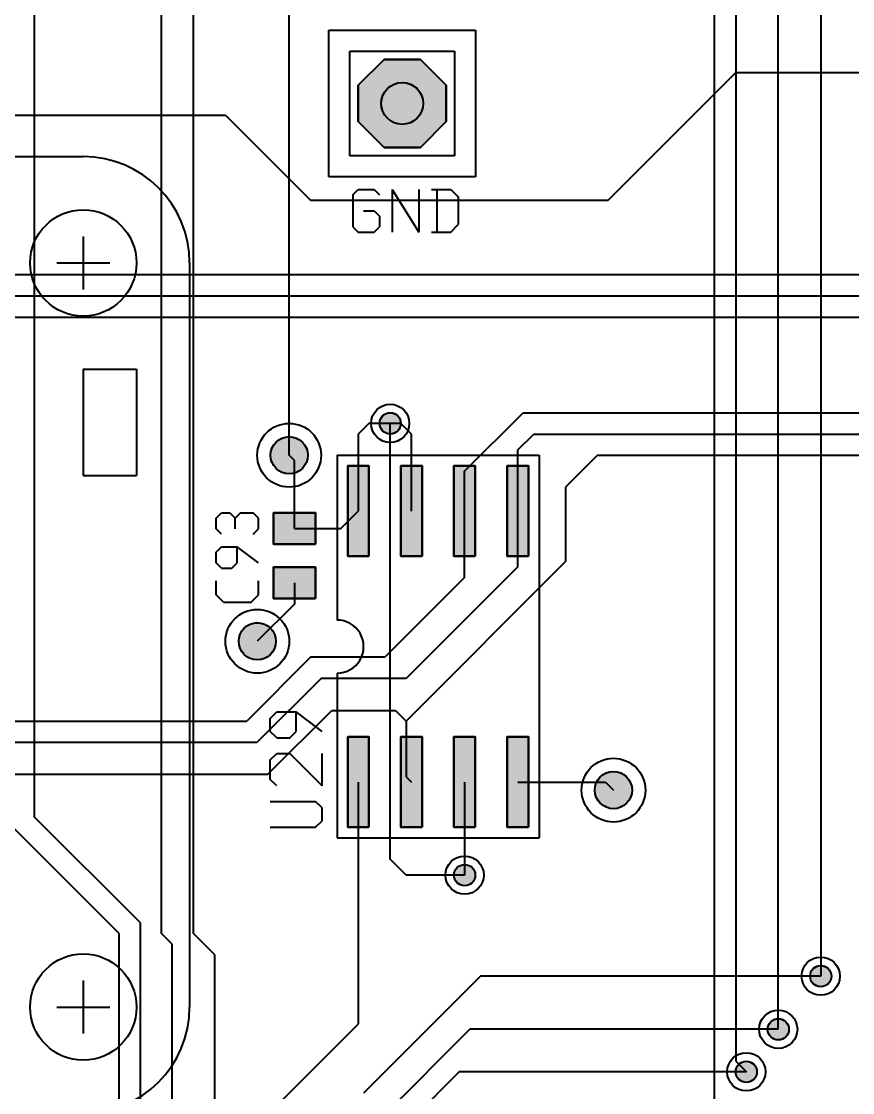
# Model space of a CAD drawing. Header units: millimetres. Extents: x 2 to 157, y 2 to 78.
# Drawn here: x 81.54 to 101.39, y 38.48 to 64.07 of the extents above; entities that cross this region are included whole.
import ezdxf

# ---------------------------------------------------------------- set-up
doc = ezdxf.new("R2010")
doc.units = ezdxf.units.MM
for name, color, linetype in [('bottom_copper', 7, 'Continuous'), ('drill_plated', 7, 'Continuous'), ('top_copper', 7, 'Continuous'), ('top_silk', 7, 'Continuous')]:
    doc.layers.add(name, color=color, linetype=linetype)

msp = doc.modelspace()

# ---------------------------------------------------------------- hatches: boundary and pattern name
at = {"layer": 'bottom_copper', "lineweight": 40}
for points in [[(91.685, 61.679), (91.07, 61.063), (90.2, 61.063), (89.585, 61.679), (89.585, 62.548), (90.2, 63.163), (91.07, 63.163), (91.685, 62.548), (91.685, 61.679)], [(91.125, 62.016), (91.097, 61.922), (91.051, 61.836), (90.988, 61.76), (90.913, 61.698), (90.826, 61.652), (90.732, 61.623), (90.635, 61.614), (90.537, 61.623), (90.443, 61.652), (90.357, 61.698), (90.281, 61.76), (90.219, 61.836), (90.173, 61.922), (90.144, 62.016), (90.135, 62.114), (90.144, 62.211), (90.173, 62.305), (90.219, 62.391), (90.281, 62.467), (90.357, 62.529), (90.443, 62.575), (90.537, 62.604), (90.635, 62.614), (90.732, 62.604), (90.826, 62.575), (90.913, 62.529), (90.988, 62.467), (91.051, 62.391), (91.097, 62.305), (91.125, 62.211), (91.135, 62.114), (91.125, 62.016)], [(90.597, 54.42), (90.582, 54.372), (90.559, 54.328), (90.527, 54.29), (90.489, 54.258), (90.445, 54.235), (90.397, 54.22), (90.348, 54.215), (90.298, 54.22), (90.251, 54.235), (90.207, 54.258), (90.168, 54.29), (90.137, 54.328), (90.113, 54.372), (90.099, 54.42), (90.094, 54.469), (90.099, 54.519), (90.113, 54.567), (90.137, 54.611), (90.168, 54.649), (90.207, 54.681), (90.251, 54.704), (90.298, 54.719), (90.348, 54.723), (90.397, 54.719), (90.445, 54.704), (90.489, 54.681), (90.527, 54.649), (90.559, 54.611), (90.582, 54.567), (90.597, 54.519), (90.602, 54.469), (90.597, 54.42)], [(88.371, 53.621), (88.345, 53.537), (88.304, 53.461), (88.249, 53.393), (88.182, 53.338), (88.105, 53.297), (88.022, 53.272), (87.935, 53.263), (87.848, 53.272), (87.765, 53.297), (87.688, 53.338), (87.62, 53.393), (87.565, 53.461), (87.524, 53.537), (87.499, 53.621), (87.49, 53.708), (87.499, 53.794), (87.524, 53.878), (87.565, 53.954), (87.62, 54.022), (87.688, 54.077), (87.765, 54.118), (87.848, 54.143), (87.935, 54.152), (88.022, 54.143), (88.105, 54.118), (88.182, 54.077), (88.249, 54.022), (88.304, 53.954), (88.345, 53.878), (88.371, 53.794), (88.379, 53.708), (88.371, 53.621)], [(87.609, 49.176), (87.583, 49.092), (87.542, 49.016), (87.487, 48.948), (87.42, 48.893), (87.343, 48.852), (87.26, 48.827), (87.173, 48.818), (87.086, 48.827), (87.003, 48.852), (86.926, 48.893), (86.858, 48.948), (86.803, 49.016), (86.762, 49.092), (86.737, 49.176), (86.728, 49.263), (86.737, 49.349), (86.762, 49.433), (86.803, 49.509), (86.858, 49.577), (86.926, 49.632), (87.003, 49.673), (87.086, 49.698), (87.173, 49.707), (87.26, 49.698), (87.343, 49.673), (87.42, 49.632), (87.487, 49.577), (87.542, 49.509), (87.583, 49.433), (87.609, 49.349), (87.617, 49.263), (87.609, 49.176)], [(96.118, 45.62), (96.092, 45.536), (96.051, 45.46), (95.996, 45.392), (95.929, 45.337), (95.852, 45.296), (95.769, 45.271), (95.682, 45.262), (95.595, 45.271), (95.512, 45.296), (95.435, 45.337), (95.367, 45.392), (95.312, 45.46), (95.271, 45.536), (95.246, 45.62), (95.237, 45.706), (95.246, 45.793), (95.271, 45.877), (95.312, 45.953), (95.367, 46.021), (95.435, 46.076), (95.512, 46.117), (95.595, 46.142), (95.682, 46.151), (95.769, 46.142), (95.852, 46.117), (95.929, 46.076), (95.996, 46.021), (96.051, 45.953), (96.092, 45.877), (96.118, 45.793), (96.126, 45.706), (96.118, 45.62)], [(92.375, 43.625), (92.36, 43.577), (92.337, 43.533), (92.305, 43.495), (92.267, 43.463), (92.223, 43.44), (92.175, 43.425), (92.126, 43.42), (92.076, 43.425), (92.029, 43.44), (91.985, 43.463), (91.946, 43.495), (91.915, 43.533), (91.891, 43.577), (91.877, 43.625), (91.872, 43.675), (91.877, 43.724), (91.891, 43.772), (91.915, 43.816), (91.946, 43.854), (91.985, 43.886), (92.029, 43.909), (92.076, 43.924), (92.126, 43.928), (92.175, 43.924), (92.223, 43.909), (92.267, 43.886), (92.305, 43.854), (92.337, 43.816), (92.36, 43.772), (92.375, 43.724), (92.38, 43.675), (92.375, 43.625)], [(100.884, 41.212), (100.869, 41.164), (100.846, 41.12), (100.814, 41.082), (100.776, 41.05), (100.732, 41.027), (100.684, 41.012), (100.635, 41.008), (100.585, 41.012), (100.538, 41.027), (100.494, 41.05), (100.455, 41.082), (100.424, 41.12), (100.4, 41.164), (100.386, 41.212), (100.381, 41.261), (100.386, 41.311), (100.4, 41.359), (100.424, 41.403), (100.455, 41.441), (100.494, 41.473), (100.538, 41.496), (100.585, 41.511), (100.635, 41.516), (100.684, 41.511), (100.732, 41.496), (100.776, 41.473), (100.814, 41.441), (100.846, 41.403), (100.869, 41.359), (100.884, 41.311), (100.889, 41.261), (100.884, 41.212)], [(99.868, 39.942), (99.853, 39.894), (99.83, 39.85), (99.798, 39.812), (99.76, 39.78), (99.716, 39.757), (99.668, 39.742), (99.619, 39.737), (99.569, 39.742), (99.522, 39.757), (99.478, 39.78), (99.439, 39.812), (99.408, 39.85), (99.384, 39.894), (99.37, 39.942), (99.365, 39.992), (99.37, 40.041), (99.384, 40.089), (99.408, 40.133), (99.439, 40.171), (99.478, 40.203), (99.522, 40.226), (99.569, 40.241), (99.619, 40.245), (99.668, 40.241), (99.716, 40.226), (99.76, 40.203), (99.798, 40.171), (99.83, 40.133), (99.853, 40.089), (99.868, 40.041), (99.873, 39.992), (99.868, 39.942)], [(99.106, 38.926), (99.091, 38.878), (99.068, 38.834), (99.036, 38.796), (98.998, 38.764), (98.954, 38.741), (98.906, 38.726), (98.857, 38.721), (98.807, 38.726), (98.76, 38.741), (98.716, 38.764), (98.677, 38.796), (98.646, 38.834), (98.622, 38.878), (98.608, 38.926), (98.603, 38.975), (98.608, 39.025), (98.622, 39.073), (98.646, 39.117), (98.677, 39.155), (98.716, 39.187), (98.76, 39.21), (98.807, 39.225), (98.857, 39.229), (98.906, 39.225), (98.954, 39.21), (98.998, 39.187), (99.036, 39.155), (99.068, 39.117), (99.091, 39.073), (99.106, 39.025), (99.111, 38.975), (99.106, 38.926)]]:
    msp.add_hatch(color=7, dxfattribs=at).paths.add_polyline_path(points, flags=0)
at = {"layer": 'drill_plated', "lineweight": 40}
for points in [[(91.125, 62.016), (91.097, 61.922), (91.051, 61.836), (90.988, 61.76), (90.913, 61.698), (90.826, 61.652), (90.732, 61.623), (90.635, 61.614), (90.537, 61.623), (90.443, 61.652), (90.357, 61.698), (90.281, 61.76), (90.219, 61.836), (90.173, 61.922), (90.144, 62.016), (90.135, 62.114), (90.144, 62.211), (90.173, 62.305), (90.219, 62.391), (90.281, 62.467), (90.357, 62.529), (90.443, 62.575), (90.537, 62.604), (90.635, 62.614), (90.732, 62.604), (90.826, 62.575), (90.913, 62.529), (90.988, 62.467), (91.051, 62.391), (91.097, 62.305), (91.125, 62.211), (91.135, 62.114), (91.125, 62.016)], [(90.597, 54.42), (90.582, 54.372), (90.559, 54.328), (90.527, 54.29), (90.489, 54.258), (90.445, 54.235), (90.397, 54.22), (90.348, 54.215), (90.298, 54.22), (90.251, 54.235), (90.207, 54.258), (90.168, 54.29), (90.137, 54.328), (90.113, 54.372), (90.099, 54.42), (90.094, 54.469), (90.099, 54.519), (90.113, 54.567), (90.137, 54.611), (90.168, 54.649), (90.207, 54.681), (90.251, 54.704), (90.298, 54.719), (90.348, 54.723), (90.397, 54.719), (90.445, 54.704), (90.489, 54.681), (90.527, 54.649), (90.559, 54.611), (90.582, 54.567), (90.597, 54.519), (90.602, 54.469), (90.597, 54.42)], [(88.371, 53.621), (88.345, 53.537), (88.304, 53.461), (88.249, 53.393), (88.182, 53.338), (88.105, 53.297), (88.022, 53.272), (87.935, 53.263), (87.848, 53.272), (87.765, 53.297), (87.688, 53.338), (87.62, 53.393), (87.565, 53.461), (87.524, 53.537), (87.499, 53.621), (87.49, 53.708), (87.499, 53.794), (87.524, 53.878), (87.565, 53.954), (87.62, 54.022), (87.688, 54.077), (87.765, 54.118), (87.848, 54.143), (87.935, 54.152), (88.022, 54.143), (88.105, 54.118), (88.182, 54.077), (88.249, 54.022), (88.304, 53.954), (88.345, 53.878), (88.371, 53.794), (88.379, 53.708), (88.371, 53.621)], [(87.609, 49.176), (87.583, 49.092), (87.542, 49.016), (87.487, 48.948), (87.42, 48.893), (87.343, 48.852), (87.26, 48.827), (87.173, 48.818), (87.086, 48.827), (87.003, 48.852), (86.926, 48.893), (86.858, 48.948), (86.803, 49.016), (86.762, 49.092), (86.737, 49.176), (86.728, 49.263), (86.737, 49.349), (86.762, 49.433), (86.803, 49.509), (86.858, 49.577), (86.926, 49.632), (87.003, 49.673), (87.086, 49.698), (87.173, 49.707), (87.26, 49.698), (87.343, 49.673), (87.42, 49.632), (87.487, 49.577), (87.542, 49.509), (87.583, 49.433), (87.609, 49.349), (87.617, 49.263), (87.609, 49.176)], [(96.118, 45.62), (96.092, 45.536), (96.051, 45.46), (95.996, 45.392), (95.929, 45.337), (95.852, 45.296), (95.769, 45.271), (95.682, 45.262), (95.595, 45.271), (95.512, 45.296), (95.435, 45.337), (95.367, 45.392), (95.312, 45.46), (95.271, 45.536), (95.246, 45.62), (95.237, 45.706), (95.246, 45.793), (95.271, 45.877), (95.312, 45.953), (95.367, 46.021), (95.435, 46.076), (95.512, 46.117), (95.595, 46.142), (95.682, 46.151), (95.769, 46.142), (95.852, 46.117), (95.929, 46.076), (95.996, 46.021), (96.051, 45.953), (96.092, 45.877), (96.118, 45.793), (96.126, 45.706), (96.118, 45.62)], [(92.375, 43.625), (92.36, 43.577), (92.337, 43.533), (92.305, 43.495), (92.267, 43.463), (92.223, 43.44), (92.175, 43.425), (92.126, 43.42), (92.076, 43.425), (92.029, 43.44), (91.985, 43.463), (91.946, 43.495), (91.915, 43.533), (91.891, 43.577), (91.877, 43.625), (91.872, 43.675), (91.877, 43.724), (91.891, 43.772), (91.915, 43.816), (91.946, 43.854), (91.985, 43.886), (92.029, 43.909), (92.076, 43.924), (92.126, 43.928), (92.175, 43.924), (92.223, 43.909), (92.267, 43.886), (92.305, 43.854), (92.337, 43.816), (92.36, 43.772), (92.375, 43.724), (92.38, 43.675), (92.375, 43.625)], [(100.884, 41.212), (100.869, 41.164), (100.846, 41.12), (100.814, 41.082), (100.776, 41.05), (100.732, 41.027), (100.684, 41.012), (100.635, 41.008), (100.585, 41.012), (100.538, 41.027), (100.494, 41.05), (100.455, 41.082), (100.424, 41.12), (100.4, 41.164), (100.386, 41.212), (100.381, 41.261), (100.386, 41.311), (100.4, 41.359), (100.424, 41.403), (100.455, 41.441), (100.494, 41.473), (100.538, 41.496), (100.585, 41.511), (100.635, 41.516), (100.684, 41.511), (100.732, 41.496), (100.776, 41.473), (100.814, 41.441), (100.846, 41.403), (100.869, 41.359), (100.884, 41.311), (100.889, 41.261), (100.884, 41.212)], [(99.868, 39.942), (99.853, 39.894), (99.83, 39.85), (99.798, 39.812), (99.76, 39.78), (99.716, 39.757), (99.668, 39.742), (99.619, 39.737), (99.569, 39.742), (99.522, 39.757), (99.478, 39.78), (99.439, 39.812), (99.408, 39.85), (99.384, 39.894), (99.37, 39.942), (99.365, 39.992), (99.37, 40.041), (99.384, 40.089), (99.408, 40.133), (99.439, 40.171), (99.478, 40.203), (99.522, 40.226), (99.569, 40.241), (99.619, 40.245), (99.668, 40.241), (99.716, 40.226), (99.76, 40.203), (99.798, 40.171), (99.83, 40.133), (99.853, 40.089), (99.868, 40.041), (99.873, 39.992), (99.868, 39.942)], [(99.106, 38.926), (99.091, 38.878), (99.068, 38.834), (99.036, 38.796), (98.998, 38.764), (98.954, 38.741), (98.906, 38.726), (98.857, 38.721), (98.807, 38.726), (98.76, 38.741), (98.716, 38.764), (98.677, 38.796), (98.646, 38.834), (98.622, 38.878), (98.608, 38.926), (98.603, 38.975), (98.608, 39.025), (98.622, 39.073), (98.646, 39.117), (98.677, 39.155), (98.716, 39.187), (98.76, 39.21), (98.807, 39.225), (98.857, 39.229), (98.906, 39.225), (98.954, 39.21), (98.998, 39.187), (99.036, 39.155), (99.068, 39.117), (99.091, 39.073), (99.106, 39.025), (99.111, 38.975), (99.106, 38.926)]]:
    msp.add_hatch(color=7, dxfattribs=at).paths.add_polyline_path(points, flags=0)
at = {"layer": 'top_copper', "lineweight": 40}
for points in [[(91.685, 61.679), (91.07, 61.063), (90.2, 61.063), (89.585, 61.679), (89.585, 62.548), (90.2, 63.163), (91.07, 63.163), (91.685, 62.548), (91.685, 61.679)], [(91.125, 62.016), (91.097, 61.922), (91.051, 61.836), (90.988, 61.76), (90.913, 61.698), (90.826, 61.652), (90.732, 61.623), (90.635, 61.614), (90.537, 61.623), (90.443, 61.652), (90.357, 61.698), (90.281, 61.76), (90.219, 61.836), (90.173, 61.922), (90.144, 62.016), (90.135, 62.114), (90.144, 62.211), (90.173, 62.305), (90.219, 62.391), (90.281, 62.467), (90.357, 62.529), (90.443, 62.575), (90.537, 62.604), (90.635, 62.614), (90.732, 62.604), (90.826, 62.575), (90.913, 62.529), (90.988, 62.467), (91.051, 62.391), (91.097, 62.305), (91.125, 62.211), (91.135, 62.114), (91.125, 62.016)], [(90.597, 54.42), (90.582, 54.372), (90.559, 54.328), (90.527, 54.29), (90.489, 54.258), (90.445, 54.235), (90.397, 54.22), (90.348, 54.215), (90.298, 54.22), (90.251, 54.235), (90.207, 54.258), (90.168, 54.29), (90.137, 54.328), (90.113, 54.372), (90.099, 54.42), (90.094, 54.469), (90.099, 54.519), (90.113, 54.567), (90.137, 54.611), (90.168, 54.649), (90.207, 54.681), (90.251, 54.704), (90.298, 54.719), (90.348, 54.723), (90.397, 54.719), (90.445, 54.704), (90.489, 54.681), (90.527, 54.649), (90.559, 54.611), (90.582, 54.567), (90.597, 54.519), (90.602, 54.469), (90.597, 54.42)], [(88.371, 53.621), (88.345, 53.537), (88.304, 53.461), (88.249, 53.393), (88.182, 53.338), (88.105, 53.297), (88.022, 53.272), (87.935, 53.263), (87.848, 53.272), (87.765, 53.297), (87.688, 53.338), (87.62, 53.393), (87.565, 53.461), (87.524, 53.537), (87.499, 53.621), (87.49, 53.708), (87.499, 53.794), (87.524, 53.878), (87.565, 53.954), (87.62, 54.022), (87.688, 54.077), (87.765, 54.118), (87.848, 54.143), (87.935, 54.152), (88.022, 54.143), (88.105, 54.118), (88.182, 54.077), (88.249, 54.022), (88.304, 53.954), (88.345, 53.878), (88.371, 53.794), (88.379, 53.708), (88.371, 53.621)], [(89.84, 51.294), (89.332, 51.294), (89.332, 53.453), (89.84, 53.453), (89.84, 51.294)], [(91.11, 51.294), (90.602, 51.294), (90.602, 53.453), (91.11, 53.453), (91.11, 51.294)], [(92.38, 51.294), (91.872, 51.294), (91.872, 53.453), (92.38, 53.453), (92.38, 51.294)], [(93.65, 51.294), (93.142, 51.294), (93.142, 53.453), (93.65, 53.453), (93.65, 51.294)], [(88.562, 51.585), (87.562, 51.585), (87.562, 52.334), (88.562, 52.334), (88.562, 51.585)], [(88.562, 50.285), (87.562, 50.285), (87.562, 51.034), (88.562, 51.034), (88.562, 50.285)], [(87.609, 49.176), (87.583, 49.092), (87.542, 49.016), (87.487, 48.948), (87.42, 48.893), (87.343, 48.852), (87.26, 48.827), (87.173, 48.818), (87.086, 48.827), (87.003, 48.852), (86.926, 48.893), (86.858, 48.948), (86.803, 49.016), (86.762, 49.092), (86.737, 49.176), (86.728, 49.263), (86.737, 49.349), (86.762, 49.433), (86.803, 49.509), (86.858, 49.577), (86.926, 49.632), (87.003, 49.673), (87.086, 49.698), (87.173, 49.707), (87.26, 49.698), (87.343, 49.673), (87.42, 49.632), (87.487, 49.577), (87.542, 49.509), (87.583, 49.433), (87.609, 49.349), (87.617, 49.263), (87.609, 49.176)], [(89.84, 44.818), (89.332, 44.818), (89.332, 46.977), (89.84, 46.977), (89.84, 44.818)], [(91.11, 44.818), (90.602, 44.818), (90.602, 46.977), (91.11, 46.977), (91.11, 44.818)], [(92.38, 44.818), (91.872, 44.818), (91.872, 46.977), (92.38, 46.977), (92.38, 44.818)], [(93.65, 44.818), (93.142, 44.818), (93.142, 46.977), (93.65, 46.977), (93.65, 44.818)], [(96.118, 45.62), (96.092, 45.536), (96.051, 45.46), (95.996, 45.392), (95.929, 45.337), (95.852, 45.296), (95.769, 45.271), (95.682, 45.262), (95.595, 45.271), (95.512, 45.296), (95.435, 45.337), (95.367, 45.392), (95.312, 45.46), (95.271, 45.536), (95.246, 45.62), (95.237, 45.706), (95.246, 45.793), (95.271, 45.877), (95.312, 45.953), (95.367, 46.021), (95.435, 46.076), (95.512, 46.117), (95.595, 46.142), (95.682, 46.151), (95.769, 46.142), (95.852, 46.117), (95.929, 46.076), (95.996, 46.021), (96.051, 45.953), (96.092, 45.877), (96.118, 45.793), (96.126, 45.706), (96.118, 45.62)], [(92.375, 43.625), (92.36, 43.577), (92.337, 43.533), (92.305, 43.495), (92.267, 43.463), (92.223, 43.44), (92.175, 43.425), (92.126, 43.42), (92.076, 43.425), (92.029, 43.44), (91.985, 43.463), (91.946, 43.495), (91.915, 43.533), (91.891, 43.577), (91.877, 43.625), (91.872, 43.675), (91.877, 43.724), (91.891, 43.772), (91.915, 43.816), (91.946, 43.854), (91.985, 43.886), (92.029, 43.909), (92.076, 43.924), (92.126, 43.928), (92.175, 43.924), (92.223, 43.909), (92.267, 43.886), (92.305, 43.854), (92.337, 43.816), (92.36, 43.772), (92.375, 43.724), (92.38, 43.675), (92.375, 43.625)], [(100.884, 41.212), (100.869, 41.164), (100.846, 41.12), (100.814, 41.082), (100.776, 41.05), (100.732, 41.027), (100.684, 41.012), (100.635, 41.008), (100.585, 41.012), (100.538, 41.027), (100.494, 41.05), (100.455, 41.082), (100.424, 41.12), (100.4, 41.164), (100.386, 41.212), (100.381, 41.261), (100.386, 41.311), (100.4, 41.359), (100.424, 41.403), (100.455, 41.441), (100.494, 41.473), (100.538, 41.496), (100.585, 41.511), (100.635, 41.516), (100.684, 41.511), (100.732, 41.496), (100.776, 41.473), (100.814, 41.441), (100.846, 41.403), (100.869, 41.359), (100.884, 41.311), (100.889, 41.261), (100.884, 41.212)], [(99.868, 39.942), (99.853, 39.894), (99.83, 39.85), (99.798, 39.812), (99.76, 39.78), (99.716, 39.757), (99.668, 39.742), (99.619, 39.737), (99.569, 39.742), (99.522, 39.757), (99.478, 39.78), (99.439, 39.812), (99.408, 39.85), (99.384, 39.894), (99.37, 39.942), (99.365, 39.992), (99.37, 40.041), (99.384, 40.089), (99.408, 40.133), (99.439, 40.171), (99.478, 40.203), (99.522, 40.226), (99.569, 40.241), (99.619, 40.245), (99.668, 40.241), (99.716, 40.226), (99.76, 40.203), (99.798, 40.171), (99.83, 40.133), (99.853, 40.089), (99.868, 40.041), (99.873, 39.992), (99.868, 39.942)], [(99.106, 38.926), (99.091, 38.878), (99.068, 38.834), (99.036, 38.796), (98.998, 38.764), (98.954, 38.741), (98.906, 38.726), (98.857, 38.721), (98.807, 38.726), (98.76, 38.741), (98.716, 38.764), (98.677, 38.796), (98.646, 38.834), (98.622, 38.878), (98.608, 38.926), (98.603, 38.975), (98.608, 39.025), (98.622, 39.073), (98.646, 39.117), (98.677, 39.155), (98.716, 39.187), (98.76, 39.21), (98.807, 39.225), (98.857, 39.229), (98.906, 39.225), (98.954, 39.21), (98.998, 39.187), (99.036, 39.155), (99.068, 39.117), (99.091, 39.073), (99.106, 39.025), (99.111, 38.975), (99.106, 38.926)]]:
    msp.add_hatch(color=7, dxfattribs=at).paths.add_polyline_path(points, flags=0)

# ---------------------------------------------------------------- linework, layer by layer
at = {"layer": 'bottom_copper', "color": 7, "lineweight": 40}
for p, q in [((98.095, 37.959), (98.095, 73.266)), ((98.603, 70.725), (98.603, 39.229)), ((81.839, 69.456), (81.839, 45.072)), ((84.887, 42.278), (84.887, 69.582)), ((85.649, 42.278), (85.649, 68.948)), ((87.935, 53.708), (87.935, 66.281)), ((100.635, 65.138), (100.635, 41.261)), ((99.619, 39.992), (99.619, 64.883)), ((90.2, 63.163), (89.585, 62.548)), ((91.07, 63.163), (90.2, 63.163)), ((91.685, 62.548), (91.07, 63.163)), ((89.585, 62.548), (89.585, 61.679)), ((91.685, 61.679), (91.685, 62.548)), ((89.585, 61.679), (90.2, 61.063)), ((91.07, 61.063), (91.685, 61.679)), ((90.2, 61.063), (91.07, 61.063)), ((90.348, 44.056), (90.348, 54.469)), ((84.379, 42.532), (81.839, 45.072)), ((83.871, 42.278), (81.331, 44.818)), ((90.729, 43.675), (90.348, 44.056)), ((92.126, 43.675), (90.729, 43.675)), ((84.379, 33.895), (84.379, 42.532)), ((83.871, 34.15), (83.871, 42.278)), ((85.141, 42.023), (84.887, 42.278)), ((86.157, 41.77), (85.649, 42.278)), ((85.141, 33.388), (85.141, 42.023)), ((86.157, 32.626), (86.157, 41.77)), ((98.603, 39.229), (98.857, 38.975))]:
    msp.add_line(p, q, dxfattribs=at)
for points in [[(91.685, 61.679), (91.07, 61.063), (90.2, 61.063), (89.585, 61.679), (89.585, 62.548), (90.2, 63.163), (91.07, 63.163), (91.685, 62.548), (91.685, 61.679)], [(91.125, 62.016), (91.097, 61.922), (91.051, 61.836), (90.988, 61.76), (90.913, 61.698), (90.826, 61.652), (90.732, 61.623), (90.635, 61.614), (90.537, 61.623), (90.443, 61.652), (90.357, 61.698), (90.281, 61.76), (90.219, 61.836), (90.173, 61.922), (90.144, 62.016), (90.135, 62.114), (90.144, 62.211), (90.173, 62.305), (90.219, 62.391), (90.281, 62.467), (90.357, 62.529), (90.443, 62.575), (90.537, 62.604), (90.635, 62.614), (90.732, 62.604), (90.826, 62.575), (90.913, 62.529), (90.988, 62.467), (91.051, 62.391), (91.097, 62.305), (91.125, 62.211), (91.135, 62.114), (91.125, 62.016)], [(90.597, 54.42), (90.582, 54.372), (90.559, 54.328), (90.527, 54.29), (90.489, 54.258), (90.445, 54.235), (90.397, 54.22), (90.348, 54.215), (90.298, 54.22), (90.251, 54.235), (90.207, 54.258), (90.168, 54.29), (90.137, 54.328), (90.113, 54.372), (90.099, 54.42), (90.094, 54.469), (90.099, 54.519), (90.113, 54.567), (90.137, 54.611), (90.168, 54.649), (90.207, 54.681), (90.251, 54.704), (90.298, 54.719), (90.348, 54.723), (90.397, 54.719), (90.445, 54.704), (90.489, 54.681), (90.527, 54.649), (90.559, 54.611), (90.582, 54.567), (90.597, 54.519), (90.602, 54.469), (90.597, 54.42)], [(88.371, 53.621), (88.345, 53.537), (88.304, 53.461), (88.249, 53.393), (88.182, 53.338), (88.105, 53.297), (88.022, 53.272), (87.935, 53.263), (87.848, 53.272), (87.765, 53.297), (87.688, 53.338), (87.62, 53.393), (87.565, 53.461), (87.524, 53.537), (87.499, 53.621), (87.49, 53.708), (87.499, 53.794), (87.524, 53.878), (87.565, 53.954), (87.62, 54.022), (87.688, 54.077), (87.765, 54.118), (87.848, 54.143), (87.935, 54.152), (88.022, 54.143), (88.105, 54.118), (88.182, 54.077), (88.249, 54.022), (88.304, 53.954), (88.345, 53.878), (88.371, 53.794), (88.379, 53.708), (88.371, 53.621)], [(87.609, 49.176), (87.583, 49.092), (87.542, 49.016), (87.487, 48.948), (87.42, 48.893), (87.343, 48.852), (87.26, 48.827), (87.173, 48.818), (87.086, 48.827), (87.003, 48.852), (86.926, 48.893), (86.858, 48.948), (86.803, 49.016), (86.762, 49.092), (86.737, 49.176), (86.728, 49.263), (86.737, 49.349), (86.762, 49.433), (86.803, 49.509), (86.858, 49.577), (86.926, 49.632), (87.003, 49.673), (87.086, 49.698), (87.173, 49.707), (87.26, 49.698), (87.343, 49.673), (87.42, 49.632), (87.487, 49.577), (87.542, 49.509), (87.583, 49.433), (87.609, 49.349), (87.617, 49.263), (87.609, 49.176)], [(96.118, 45.62), (96.092, 45.536), (96.051, 45.46), (95.996, 45.392), (95.929, 45.337), (95.852, 45.296), (95.769, 45.271), (95.682, 45.262), (95.595, 45.271), (95.512, 45.296), (95.435, 45.337), (95.367, 45.392), (95.312, 45.46), (95.271, 45.536), (95.246, 45.62), (95.237, 45.706), (95.246, 45.793), (95.271, 45.877), (95.312, 45.953), (95.367, 46.021), (95.435, 46.076), (95.512, 46.117), (95.595, 46.142), (95.682, 46.151), (95.769, 46.142), (95.852, 46.117), (95.929, 46.076), (95.996, 46.021), (96.051, 45.953), (96.092, 45.877), (96.118, 45.793), (96.126, 45.706), (96.118, 45.62)], [(92.375, 43.625), (92.36, 43.577), (92.337, 43.533), (92.305, 43.495), (92.267, 43.463), (92.223, 43.44), (92.175, 43.425), (92.126, 43.42), (92.076, 43.425), (92.029, 43.44), (91.985, 43.463), (91.946, 43.495), (91.915, 43.533), (91.891, 43.577), (91.877, 43.625), (91.872, 43.675), (91.877, 43.724), (91.891, 43.772), (91.915, 43.816), (91.946, 43.854), (91.985, 43.886), (92.029, 43.909), (92.076, 43.924), (92.126, 43.928), (92.175, 43.924), (92.223, 43.909), (92.267, 43.886), (92.305, 43.854), (92.337, 43.816), (92.36, 43.772), (92.375, 43.724), (92.38, 43.675), (92.375, 43.625)], [(100.884, 41.212), (100.869, 41.164), (100.846, 41.12), (100.814, 41.082), (100.776, 41.05), (100.732, 41.027), (100.684, 41.012), (100.635, 41.008), (100.585, 41.012), (100.538, 41.027), (100.494, 41.05), (100.455, 41.082), (100.424, 41.12), (100.4, 41.164), (100.386, 41.212), (100.381, 41.261), (100.386, 41.311), (100.4, 41.359), (100.424, 41.403), (100.455, 41.441), (100.494, 41.473), (100.538, 41.496), (100.585, 41.511), (100.635, 41.516), (100.684, 41.511), (100.732, 41.496), (100.776, 41.473), (100.814, 41.441), (100.846, 41.403), (100.869, 41.359), (100.884, 41.311), (100.889, 41.261), (100.884, 41.212)], [(99.868, 39.942), (99.853, 39.894), (99.83, 39.85), (99.798, 39.812), (99.76, 39.78), (99.716, 39.757), (99.668, 39.742), (99.619, 39.737), (99.569, 39.742), (99.522, 39.757), (99.478, 39.78), (99.439, 39.812), (99.408, 39.85), (99.384, 39.894), (99.37, 39.942), (99.365, 39.992), (99.37, 40.041), (99.384, 40.089), (99.408, 40.133), (99.439, 40.171), (99.478, 40.203), (99.522, 40.226), (99.569, 40.241), (99.619, 40.245), (99.668, 40.241), (99.716, 40.226), (99.76, 40.203), (99.798, 40.171), (99.83, 40.133), (99.853, 40.089), (99.868, 40.041), (99.873, 39.992), (99.868, 39.942)], [(99.106, 38.926), (99.091, 38.878), (99.068, 38.834), (99.036, 38.796), (98.998, 38.764), (98.954, 38.741), (98.906, 38.726), (98.857, 38.721), (98.807, 38.726), (98.76, 38.741), (98.716, 38.764), (98.677, 38.796), (98.646, 38.834), (98.622, 38.878), (98.608, 38.926), (98.603, 38.975), (98.608, 39.025), (98.622, 39.073), (98.646, 39.117), (98.677, 39.155), (98.716, 39.187), (98.76, 39.21), (98.807, 39.225), (98.857, 39.229), (98.906, 39.225), (98.954, 39.21), (98.998, 39.187), (99.036, 39.155), (99.068, 39.117), (99.091, 39.073), (99.106, 39.025), (99.111, 38.975), (99.106, 38.926)]]:
    msp.add_lwpolyline(points, close=True, dxfattribs=at)
for centre, major_axis in [((90.635, 62.114), (0.5, 0)), ((90.348, 54.469), (0.457, 0)), ((90.348, 54.469), (0.254, 0)), ((87.935, 53.708), (0.762, 0)), ((87.935, 53.708), (0.445, 0)), ((87.173, 49.263), (0.762, 0)), ((87.173, 49.263), (0.445, 0)), ((95.682, 45.706), (0.762, 0)), ((95.682, 45.706), (0.445, 0)), ((92.126, 43.675), (0.457, 0)), ((92.126, 43.675), (0.254, 0)), ((100.635, 41.261), (0.457, 0)), ((100.635, 41.261), (0.254, 0)), ((99.619, 39.992), (0.457, 0)), ((99.619, 39.992), (0.254, 0)), ((98.857, 38.975), (0.457, 0)), ((98.857, 38.975), (0.254, 0))]:
    msp.add_ellipse(centre, major_axis=major_axis, ratio=1, dxfattribs=at)
at = {"layer": 'drill_plated', "color": 7, "lineweight": 40}
for points in [[(91.125, 62.016), (91.097, 61.922), (91.051, 61.836), (90.988, 61.76), (90.913, 61.698), (90.826, 61.652), (90.732, 61.623), (90.635, 61.614), (90.537, 61.623), (90.443, 61.652), (90.357, 61.698), (90.281, 61.76), (90.219, 61.836), (90.173, 61.922), (90.144, 62.016), (90.135, 62.114), (90.144, 62.211), (90.173, 62.305), (90.219, 62.391), (90.281, 62.467), (90.357, 62.529), (90.443, 62.575), (90.537, 62.604), (90.635, 62.614), (90.732, 62.604), (90.826, 62.575), (90.913, 62.529), (90.988, 62.467), (91.051, 62.391), (91.097, 62.305), (91.125, 62.211), (91.135, 62.114), (91.125, 62.016)], [(90.597, 54.42), (90.582, 54.372), (90.559, 54.328), (90.527, 54.29), (90.489, 54.258), (90.445, 54.235), (90.397, 54.22), (90.348, 54.215), (90.298, 54.22), (90.251, 54.235), (90.207, 54.258), (90.168, 54.29), (90.137, 54.328), (90.113, 54.372), (90.099, 54.42), (90.094, 54.469), (90.099, 54.519), (90.113, 54.567), (90.137, 54.611), (90.168, 54.649), (90.207, 54.681), (90.251, 54.704), (90.298, 54.719), (90.348, 54.723), (90.397, 54.719), (90.445, 54.704), (90.489, 54.681), (90.527, 54.649), (90.559, 54.611), (90.582, 54.567), (90.597, 54.519), (90.602, 54.469), (90.597, 54.42)], [(88.371, 53.621), (88.345, 53.537), (88.304, 53.461), (88.249, 53.393), (88.182, 53.338), (88.105, 53.297), (88.022, 53.272), (87.935, 53.263), (87.848, 53.272), (87.765, 53.297), (87.688, 53.338), (87.62, 53.393), (87.565, 53.461), (87.524, 53.537), (87.499, 53.621), (87.49, 53.708), (87.499, 53.794), (87.524, 53.878), (87.565, 53.954), (87.62, 54.022), (87.688, 54.077), (87.765, 54.118), (87.848, 54.143), (87.935, 54.152), (88.022, 54.143), (88.105, 54.118), (88.182, 54.077), (88.249, 54.022), (88.304, 53.954), (88.345, 53.878), (88.371, 53.794), (88.379, 53.708), (88.371, 53.621)], [(87.609, 49.176), (87.583, 49.092), (87.542, 49.016), (87.487, 48.948), (87.42, 48.893), (87.343, 48.852), (87.26, 48.827), (87.173, 48.818), (87.086, 48.827), (87.003, 48.852), (86.926, 48.893), (86.858, 48.948), (86.803, 49.016), (86.762, 49.092), (86.737, 49.176), (86.728, 49.263), (86.737, 49.349), (86.762, 49.433), (86.803, 49.509), (86.858, 49.577), (86.926, 49.632), (87.003, 49.673), (87.086, 49.698), (87.173, 49.707), (87.26, 49.698), (87.343, 49.673), (87.42, 49.632), (87.487, 49.577), (87.542, 49.509), (87.583, 49.433), (87.609, 49.349), (87.617, 49.263), (87.609, 49.176)], [(96.118, 45.62), (96.092, 45.536), (96.051, 45.46), (95.996, 45.392), (95.929, 45.337), (95.852, 45.296), (95.769, 45.271), (95.682, 45.262), (95.595, 45.271), (95.512, 45.296), (95.435, 45.337), (95.367, 45.392), (95.312, 45.46), (95.271, 45.536), (95.246, 45.62), (95.237, 45.706), (95.246, 45.793), (95.271, 45.877), (95.312, 45.953), (95.367, 46.021), (95.435, 46.076), (95.512, 46.117), (95.595, 46.142), (95.682, 46.151), (95.769, 46.142), (95.852, 46.117), (95.929, 46.076), (95.996, 46.021), (96.051, 45.953), (96.092, 45.877), (96.118, 45.793), (96.126, 45.706), (96.118, 45.62)], [(92.375, 43.625), (92.36, 43.577), (92.337, 43.533), (92.305, 43.495), (92.267, 43.463), (92.223, 43.44), (92.175, 43.425), (92.126, 43.42), (92.076, 43.425), (92.029, 43.44), (91.985, 43.463), (91.946, 43.495), (91.915, 43.533), (91.891, 43.577), (91.877, 43.625), (91.872, 43.675), (91.877, 43.724), (91.891, 43.772), (91.915, 43.816), (91.946, 43.854), (91.985, 43.886), (92.029, 43.909), (92.076, 43.924), (92.126, 43.928), (92.175, 43.924), (92.223, 43.909), (92.267, 43.886), (92.305, 43.854), (92.337, 43.816), (92.36, 43.772), (92.375, 43.724), (92.38, 43.675), (92.375, 43.625)], [(100.884, 41.212), (100.869, 41.164), (100.846, 41.12), (100.814, 41.082), (100.776, 41.05), (100.732, 41.027), (100.684, 41.012), (100.635, 41.008), (100.585, 41.012), (100.538, 41.027), (100.494, 41.05), (100.455, 41.082), (100.424, 41.12), (100.4, 41.164), (100.386, 41.212), (100.381, 41.261), (100.386, 41.311), (100.4, 41.359), (100.424, 41.403), (100.455, 41.441), (100.494, 41.473), (100.538, 41.496), (100.585, 41.511), (100.635, 41.516), (100.684, 41.511), (100.732, 41.496), (100.776, 41.473), (100.814, 41.441), (100.846, 41.403), (100.869, 41.359), (100.884, 41.311), (100.889, 41.261), (100.884, 41.212)], [(99.868, 39.942), (99.853, 39.894), (99.83, 39.85), (99.798, 39.812), (99.76, 39.78), (99.716, 39.757), (99.668, 39.742), (99.619, 39.737), (99.569, 39.742), (99.522, 39.757), (99.478, 39.78), (99.439, 39.812), (99.408, 39.85), (99.384, 39.894), (99.37, 39.942), (99.365, 39.992), (99.37, 40.041), (99.384, 40.089), (99.408, 40.133), (99.439, 40.171), (99.478, 40.203), (99.522, 40.226), (99.569, 40.241), (99.619, 40.245), (99.668, 40.241), (99.716, 40.226), (99.76, 40.203), (99.798, 40.171), (99.83, 40.133), (99.853, 40.089), (99.868, 40.041), (99.873, 39.992), (99.868, 39.942)], [(99.106, 38.926), (99.091, 38.878), (99.068, 38.834), (99.036, 38.796), (98.998, 38.764), (98.954, 38.741), (98.906, 38.726), (98.857, 38.721), (98.807, 38.726), (98.76, 38.741), (98.716, 38.764), (98.677, 38.796), (98.646, 38.834), (98.622, 38.878), (98.608, 38.926), (98.603, 38.975), (98.608, 39.025), (98.622, 39.073), (98.646, 39.117), (98.677, 39.155), (98.716, 39.187), (98.76, 39.21), (98.807, 39.225), (98.857, 39.229), (98.906, 39.225), (98.954, 39.21), (98.998, 39.187), (99.036, 39.155), (99.068, 39.117), (99.091, 39.073), (99.106, 39.025), (99.111, 38.975), (99.106, 38.926)]]:
    msp.add_lwpolyline(points, close=True, dxfattribs=at)
for centre, major_axis in [((90.635, 62.114), (0.5, 0)), ((90.348, 54.469), (0.254, 0)), ((87.935, 53.708), (0.445, 0)), ((87.173, 49.263), (0.445, 0)), ((95.682, 45.706), (0.445, 0)), ((92.126, 43.675), (0.254, 0)), ((100.635, 41.261), (0.254, 0)), ((99.619, 39.992), (0.254, 0)), ((98.857, 38.975), (0.254, 0))]:
    msp.add_ellipse(centre, major_axis=major_axis, ratio=1, dxfattribs=at)
at = {"layer": 'top_copper', "color": 7, "lineweight": 40}
for p, q in [((90.2, 63.163), (89.585, 62.548)), ((91.07, 63.163), (90.2, 63.163)), ((91.685, 62.548), (91.07, 63.163)), ((95.555, 59.803), (98.603, 62.852)), ((98.603, 62.852), (133.909, 62.852)), ((89.585, 62.548), (89.585, 61.679)), ((91.685, 61.679), (91.685, 62.548)), ((67.615, 61.836), (86.411, 61.836)), ((86.411, 61.836), (88.443, 59.803)), ((89.585, 61.679), (90.2, 61.063)), ((91.07, 61.063), (91.685, 61.679)), ((90.2, 61.063), (91.07, 61.063)), ((88.443, 59.803), (95.555, 59.803)), ((74.981, 58.026), (110.795, 58.026)), ((73.641, 57.517), (112.065, 57.517)), ((71.609, 57.01), (112.065, 57.01)), ((92.126, 53.327), (93.523, 54.723)), ((93.523, 54.723), (132.639, 54.723)), ((89.84, 54.469), (89.586, 54.215)), ((90.602, 54.469), (89.84, 54.469)), ((90.856, 54.215), (90.602, 54.469)), ((89.586, 54.215), (89.586, 52.374)), ((90.856, 52.374), (90.856, 54.215)), ((93.396, 53.834), (93.777, 54.215)), ((93.777, 54.215), (133.147, 54.215)), ((93.396, 51.041), (93.396, 53.834)), ((88.062, 53.581), (87.935, 53.708)), ((88.062, 51.959), (88.062, 53.581)), ((95.301, 53.708), (94.539, 52.946)), ((95.301, 53.708), (133.909, 53.708)), ((89.84, 53.453), (89.332, 53.453)), ((89.332, 53.453), (89.332, 51.294)), ((89.84, 51.294), (89.84, 53.453)), ((91.11, 53.453), (90.602, 53.453)), ((90.602, 53.453), (90.602, 51.294)), ((91.11, 51.294), (91.11, 53.453)), ((92.38, 53.453), (91.872, 53.453)), ((91.872, 53.453), (91.872, 51.294)), ((92.126, 50.786), (92.126, 53.327)), ((92.38, 51.294), (92.38, 53.453)), ((93.65, 53.453), (93.142, 53.453)), ((93.142, 53.453), (93.142, 51.294)), ((93.65, 51.294), (93.65, 53.453)), ((94.539, 52.946), (94.539, 51.167)), ((87.562, 52.334), (87.562, 51.585)), ((88.562, 52.334), (87.562, 52.334)), ((88.562, 51.585), (88.562, 52.334)), ((89.171, 51.959), (89.586, 52.374)), ((88.062, 51.959), (89.171, 51.959)), ((87.562, 51.585), (88.562, 51.585)), ((89.332, 51.294), (89.84, 51.294)), ((90.602, 51.294), (91.11, 51.294)), ((91.872, 51.294), (92.38, 51.294)), ((93.142, 51.294), (93.65, 51.294)), ((87.562, 51.034), (87.562, 50.285)), ((88.562, 51.034), (87.562, 51.034)), ((88.562, 50.285), (88.562, 51.034)), ((90.729, 47.358), (94.539, 51.167)), ((93.396, 51.041), (90.729, 48.373)), ((92.126, 50.786), (90.221, 48.882)), ((88.062, 50.66), (88.062, 50.151)), ((87.562, 50.285), (88.562, 50.285)), ((88.062, 50.151), (87.173, 49.263)), ((88.443, 48.882), (86.919, 47.358)), ((90.221, 48.882), (88.443, 48.882)), ((88.697, 48.373), (87.173, 46.849)), ((90.729, 48.373), (88.697, 48.373)), ((87.427, 46.087), (88.951, 47.611)), ((88.951, 47.611), (90.475, 47.611)), ((90.475, 47.611), (90.729, 47.358)), ((72.949, 47.358), (86.919, 47.358)), ((90.729, 47.358), (90.729, 46.024)), ((73.203, 46.849), (87.173, 46.849)), ((89.84, 46.977), (89.332, 46.977)), ((89.332, 46.977), (89.332, 44.818)), ((89.84, 44.818), (89.84, 46.977)), ((91.11, 46.977), (90.602, 46.977)), ((90.602, 46.977), (90.602, 44.818)), ((91.11, 44.818), (91.11, 46.977)), ((92.38, 46.977), (91.872, 46.977)), ((91.872, 46.977), (91.872, 44.818)), ((92.38, 44.818), (92.38, 46.977)), ((93.65, 46.977), (93.142, 46.977)), ((93.142, 46.977), (93.142, 44.818)), ((93.65, 44.818), (93.65, 46.977)), ((73.457, 46.087), (87.427, 46.087)), ((89.586, 45.897), (89.586, 40.118)), ((90.729, 46.024), (90.856, 45.897)), ((92.126, 45.897), (92.126, 43.675)), ((93.396, 45.897), (95.491, 45.897)), ((95.491, 45.897), (95.682, 45.706)), ((89.332, 44.818), (89.84, 44.818)), ((90.602, 44.818), (91.11, 44.818)), ((91.872, 44.818), (92.38, 44.818)), ((93.142, 44.818), (93.65, 44.818)), ((92.507, 41.261), (89.713, 38.468)), ((100.635, 41.261), (92.507, 41.261)), ((87.681, 38.214), (89.586, 40.118)), ((92.253, 39.992), (90.221, 37.959)), ((99.619, 39.992), (92.253, 39.992)), ((91.999, 38.975), (90.729, 37.706)), ((98.857, 38.975), (91.999, 38.975))]:
    msp.add_line(p, q, dxfattribs=at)
for points in [[(91.685, 61.679), (91.07, 61.063), (90.2, 61.063), (89.585, 61.679), (89.585, 62.548), (90.2, 63.163), (91.07, 63.163), (91.685, 62.548), (91.685, 61.679)], [(91.125, 62.016), (91.097, 61.922), (91.051, 61.836), (90.988, 61.76), (90.913, 61.698), (90.826, 61.652), (90.732, 61.623), (90.635, 61.614), (90.537, 61.623), (90.443, 61.652), (90.357, 61.698), (90.281, 61.76), (90.219, 61.836), (90.173, 61.922), (90.144, 62.016), (90.135, 62.114), (90.144, 62.211), (90.173, 62.305), (90.219, 62.391), (90.281, 62.467), (90.357, 62.529), (90.443, 62.575), (90.537, 62.604), (90.635, 62.614), (90.732, 62.604), (90.826, 62.575), (90.913, 62.529), (90.988, 62.467), (91.051, 62.391), (91.097, 62.305), (91.125, 62.211), (91.135, 62.114), (91.125, 62.016)], [(90.597, 54.42), (90.582, 54.372), (90.559, 54.328), (90.527, 54.29), (90.489, 54.258), (90.445, 54.235), (90.397, 54.22), (90.348, 54.215), (90.298, 54.22), (90.251, 54.235), (90.207, 54.258), (90.168, 54.29), (90.137, 54.328), (90.113, 54.372), (90.099, 54.42), (90.094, 54.469), (90.099, 54.519), (90.113, 54.567), (90.137, 54.611), (90.168, 54.649), (90.207, 54.681), (90.251, 54.704), (90.298, 54.719), (90.348, 54.723), (90.397, 54.719), (90.445, 54.704), (90.489, 54.681), (90.527, 54.649), (90.559, 54.611), (90.582, 54.567), (90.597, 54.519), (90.602, 54.469), (90.597, 54.42)], [(88.371, 53.621), (88.345, 53.537), (88.304, 53.461), (88.249, 53.393), (88.182, 53.338), (88.105, 53.297), (88.022, 53.272), (87.935, 53.263), (87.848, 53.272), (87.765, 53.297), (87.688, 53.338), (87.62, 53.393), (87.565, 53.461), (87.524, 53.537), (87.499, 53.621), (87.49, 53.708), (87.499, 53.794), (87.524, 53.878), (87.565, 53.954), (87.62, 54.022), (87.688, 54.077), (87.765, 54.118), (87.848, 54.143), (87.935, 54.152), (88.022, 54.143), (88.105, 54.118), (88.182, 54.077), (88.249, 54.022), (88.304, 53.954), (88.345, 53.878), (88.371, 53.794), (88.379, 53.708), (88.371, 53.621)], [(89.84, 51.294), (89.332, 51.294), (89.332, 53.453), (89.84, 53.453), (89.84, 51.294)], [(91.11, 51.294), (90.602, 51.294), (90.602, 53.453), (91.11, 53.453), (91.11, 51.294)], [(92.38, 51.294), (91.872, 51.294), (91.872, 53.453), (92.38, 53.453), (92.38, 51.294)], [(93.65, 51.294), (93.142, 51.294), (93.142, 53.453), (93.65, 53.453), (93.65, 51.294)], [(88.562, 51.585), (87.562, 51.585), (87.562, 52.334), (88.562, 52.334), (88.562, 51.585)], [(88.562, 50.285), (87.562, 50.285), (87.562, 51.034), (88.562, 51.034), (88.562, 50.285)], [(87.609, 49.176), (87.583, 49.092), (87.542, 49.016), (87.487, 48.948), (87.42, 48.893), (87.343, 48.852), (87.26, 48.827), (87.173, 48.818), (87.086, 48.827), (87.003, 48.852), (86.926, 48.893), (86.858, 48.948), (86.803, 49.016), (86.762, 49.092), (86.737, 49.176), (86.728, 49.263), (86.737, 49.349), (86.762, 49.433), (86.803, 49.509), (86.858, 49.577), (86.926, 49.632), (87.003, 49.673), (87.086, 49.698), (87.173, 49.707), (87.26, 49.698), (87.343, 49.673), (87.42, 49.632), (87.487, 49.577), (87.542, 49.509), (87.583, 49.433), (87.609, 49.349), (87.617, 49.263), (87.609, 49.176)], [(89.84, 44.818), (89.332, 44.818), (89.332, 46.977), (89.84, 46.977), (89.84, 44.818)], [(91.11, 44.818), (90.602, 44.818), (90.602, 46.977), (91.11, 46.977), (91.11, 44.818)], [(92.38, 44.818), (91.872, 44.818), (91.872, 46.977), (92.38, 46.977), (92.38, 44.818)], [(93.65, 44.818), (93.142, 44.818), (93.142, 46.977), (93.65, 46.977), (93.65, 44.818)], [(96.118, 45.62), (96.092, 45.536), (96.051, 45.46), (95.996, 45.392), (95.929, 45.337), (95.852, 45.296), (95.769, 45.271), (95.682, 45.262), (95.595, 45.271), (95.512, 45.296), (95.435, 45.337), (95.367, 45.392), (95.312, 45.46), (95.271, 45.536), (95.246, 45.62), (95.237, 45.706), (95.246, 45.793), (95.271, 45.877), (95.312, 45.953), (95.367, 46.021), (95.435, 46.076), (95.512, 46.117), (95.595, 46.142), (95.682, 46.151), (95.769, 46.142), (95.852, 46.117), (95.929, 46.076), (95.996, 46.021), (96.051, 45.953), (96.092, 45.877), (96.118, 45.793), (96.126, 45.706), (96.118, 45.62)], [(92.375, 43.625), (92.36, 43.577), (92.337, 43.533), (92.305, 43.495), (92.267, 43.463), (92.223, 43.44), (92.175, 43.425), (92.126, 43.42), (92.076, 43.425), (92.029, 43.44), (91.985, 43.463), (91.946, 43.495), (91.915, 43.533), (91.891, 43.577), (91.877, 43.625), (91.872, 43.675), (91.877, 43.724), (91.891, 43.772), (91.915, 43.816), (91.946, 43.854), (91.985, 43.886), (92.029, 43.909), (92.076, 43.924), (92.126, 43.928), (92.175, 43.924), (92.223, 43.909), (92.267, 43.886), (92.305, 43.854), (92.337, 43.816), (92.36, 43.772), (92.375, 43.724), (92.38, 43.675), (92.375, 43.625)], [(100.884, 41.212), (100.869, 41.164), (100.846, 41.12), (100.814, 41.082), (100.776, 41.05), (100.732, 41.027), (100.684, 41.012), (100.635, 41.008), (100.585, 41.012), (100.538, 41.027), (100.494, 41.05), (100.455, 41.082), (100.424, 41.12), (100.4, 41.164), (100.386, 41.212), (100.381, 41.261), (100.386, 41.311), (100.4, 41.359), (100.424, 41.403), (100.455, 41.441), (100.494, 41.473), (100.538, 41.496), (100.585, 41.511), (100.635, 41.516), (100.684, 41.511), (100.732, 41.496), (100.776, 41.473), (100.814, 41.441), (100.846, 41.403), (100.869, 41.359), (100.884, 41.311), (100.889, 41.261), (100.884, 41.212)], [(99.868, 39.942), (99.853, 39.894), (99.83, 39.85), (99.798, 39.812), (99.76, 39.78), (99.716, 39.757), (99.668, 39.742), (99.619, 39.737), (99.569, 39.742), (99.522, 39.757), (99.478, 39.78), (99.439, 39.812), (99.408, 39.85), (99.384, 39.894), (99.37, 39.942), (99.365, 39.992), (99.37, 40.041), (99.384, 40.089), (99.408, 40.133), (99.439, 40.171), (99.478, 40.203), (99.522, 40.226), (99.569, 40.241), (99.619, 40.245), (99.668, 40.241), (99.716, 40.226), (99.76, 40.203), (99.798, 40.171), (99.83, 40.133), (99.853, 40.089), (99.868, 40.041), (99.873, 39.992), (99.868, 39.942)], [(99.106, 38.926), (99.091, 38.878), (99.068, 38.834), (99.036, 38.796), (98.998, 38.764), (98.954, 38.741), (98.906, 38.726), (98.857, 38.721), (98.807, 38.726), (98.76, 38.741), (98.716, 38.764), (98.677, 38.796), (98.646, 38.834), (98.622, 38.878), (98.608, 38.926), (98.603, 38.975), (98.608, 39.025), (98.622, 39.073), (98.646, 39.117), (98.677, 39.155), (98.716, 39.187), (98.76, 39.21), (98.807, 39.225), (98.857, 39.229), (98.906, 39.225), (98.954, 39.21), (98.998, 39.187), (99.036, 39.155), (99.068, 39.117), (99.091, 39.073), (99.106, 39.025), (99.111, 38.975), (99.106, 38.926)]]:
    msp.add_lwpolyline(points, close=True, dxfattribs=at)
for centre, major_axis in [((90.635, 62.114), (0.5, 0)), ((90.348, 54.469), (0.457, 0)), ((90.348, 54.469), (0.254, 0)), ((87.935, 53.708), (0.762, 0)), ((87.935, 53.708), (0.445, 0)), ((87.173, 49.263), (0.762, 0)), ((87.173, 49.263), (0.445, 0)), ((95.682, 45.706), (0.762, 0)), ((95.682, 45.706), (0.445, 0)), ((92.126, 43.675), (0.457, 0)), ((92.126, 43.675), (0.254, 0)), ((100.635, 41.261), (0.457, 0)), ((100.635, 41.261), (0.254, 0)), ((99.619, 39.992), (0.457, 0)), ((99.619, 39.992), (0.254, 0)), ((98.857, 38.975), (0.457, 0)), ((98.857, 38.975), (0.254, 0))]:
    msp.add_ellipse(centre, major_axis=major_axis, ratio=1, dxfattribs=at)
at = {"layer": 'top_silk', "color": 7, "lineweight": 40}
for p, q in [((88.885, 63.864), (92.385, 63.864)), ((88.885, 60.364), (88.885, 63.864)), ((92.385, 63.864), (92.385, 60.364)), ((89.385, 63.364), (91.885, 63.364)), ((89.385, 60.864), (89.385, 63.364)), ((91.885, 63.364), (91.885, 60.864)), ((37.295, 60.843), (83.015, 60.843)), ((91.885, 60.864), (89.385, 60.864)), ((92.385, 60.364), (88.885, 60.364)), ((89.459, 59.931), (89.586, 60.057)), ((89.459, 59.931), (89.459, 59.169)), ((89.586, 60.057), (89.967, 60.057)), ((89.967, 60.057), (90.094, 59.931)), ((90.399, 60.057), (90.399, 59.041)), ((90.399, 60.057), (91.034, 59.041)), ((91.034, 60.057), (91.034, 59.041)), ((91.338, 60.057), (91.796, 60.057)), ((91.465, 60.057), (91.465, 59.041)), ((91.796, 60.057), (91.973, 59.88)), ((91.973, 59.88), (91.973, 59.219)), ((89.713, 59.55), (89.967, 59.55)), ((89.967, 59.55), (90.094, 59.422)), ((90.094, 59.422), (90.094, 59.169)), ((89.459, 59.169), (89.586, 59.041)), ((89.967, 59.041), (90.094, 59.169)), ((91.796, 59.041), (91.973, 59.219)), ((83.015, 58.938), (83.015, 57.669)), ((89.586, 59.041), (89.967, 59.041)), ((91.338, 59.041), (91.796, 59.041)), ((82.38, 58.303), (83.65, 58.303)), ((85.555, 58.303), (85.555, 40.523)), ((83.015, 55.764), (83.015, 53.224)), ((83.015, 55.764), (84.285, 55.764)), ((84.285, 55.764), (84.285, 53.224)), ((89.078, 53.708), (93.904, 53.708)), ((89.078, 53.708), (89.078, 49.77)), ((93.904, 53.708), (93.904, 44.563)), ((83.015, 53.224), (84.285, 53.224)), ((86.187, 52.203), (86.314, 52.33)), ((86.314, 52.33), (86.517, 52.33)), ((86.517, 52.33), (86.644, 52.203)), ((86.771, 52.33), (86.644, 52.203)), ((86.771, 52.33), (87.076, 52.33)), ((87.203, 52.203), (87.076, 52.33)), ((86.187, 51.949), (86.187, 52.203)), ((86.644, 51.949), (86.644, 52.203)), ((87.203, 51.949), (87.203, 52.203)), ((86.314, 51.822), (86.187, 51.949)), ((87.076, 51.822), (87.203, 51.949)), ((86.187, 51.39), (86.314, 51.517)), ((86.314, 51.517), (86.695, 51.517)), ((87.203, 51.136), (86.695, 51.517)), ((86.695, 51.136), (86.695, 51.517)), ((86.187, 51.136), (86.187, 51.39)), ((86.314, 51.009), (86.187, 51.136)), ((86.314, 51.009), (86.568, 51.009)), ((86.568, 51.009), (86.695, 51.136)), ((86.187, 50.374), (86.187, 50.705)), ((87.203, 50.374), (87.203, 50.705)), ((86.365, 50.197), (86.187, 50.374)), ((86.365, 50.197), (87.025, 50.197)), ((87.025, 50.197), (87.203, 50.374)), ((89.078, 48.501), (89.078, 44.563)), ((87.483, 47.42), (87.638, 47.575)), ((87.483, 47.111), (87.483, 47.42)), ((87.638, 47.575), (88.102, 47.575)), ((88.722, 47.111), (88.102, 47.575)), ((88.102, 47.111), (88.102, 47.575)), ((87.638, 46.956), (87.483, 47.111)), ((87.948, 46.956), (88.102, 47.111)), ((87.638, 46.956), (87.948, 46.956)), ((87.483, 46.429), (87.638, 46.584)), ((87.638, 46.584), (87.948, 46.584)), ((88.722, 45.809), (87.948, 46.584)), ((88.722, 45.809), (88.722, 46.584)), ((87.483, 45.964), (87.483, 46.429)), ((87.638, 45.809), (87.483, 45.964)), ((87.483, 45.437), (88.567, 45.437)), ((88.722, 45.282), (88.567, 45.437)), ((88.722, 44.972), (88.722, 45.282)), ((87.483, 44.818), (88.567, 44.818)), ((88.567, 44.818), (88.722, 44.972)), ((89.078, 44.563), (93.904, 44.563)), ((83.015, 41.158), (83.015, 39.889)), ((82.38, 40.523), (83.65, 40.523))]:
    msp.add_line(p, q, dxfattribs=at)
for centre, major_axis, start_param, end_param in [((83.015, 58.303), (2.54, 0), 0, 1.570796), ((89.078, 49.136), (0.635, 0), 4.712389, 7.853982), ((83.015, 40.523), (2.54, 0), 4.712389, 6.283185)]:
    msp.add_ellipse(centre, major_axis=major_axis, ratio=1, start_param=start_param, end_param=end_param, dxfattribs=at)
for centre in [(83.015, 58.303), (83.015, 40.523)]:
    msp.add_ellipse(centre, major_axis=(1.27, 0), ratio=1, dxfattribs=at)

doc.saveas('drawing.dxf')
